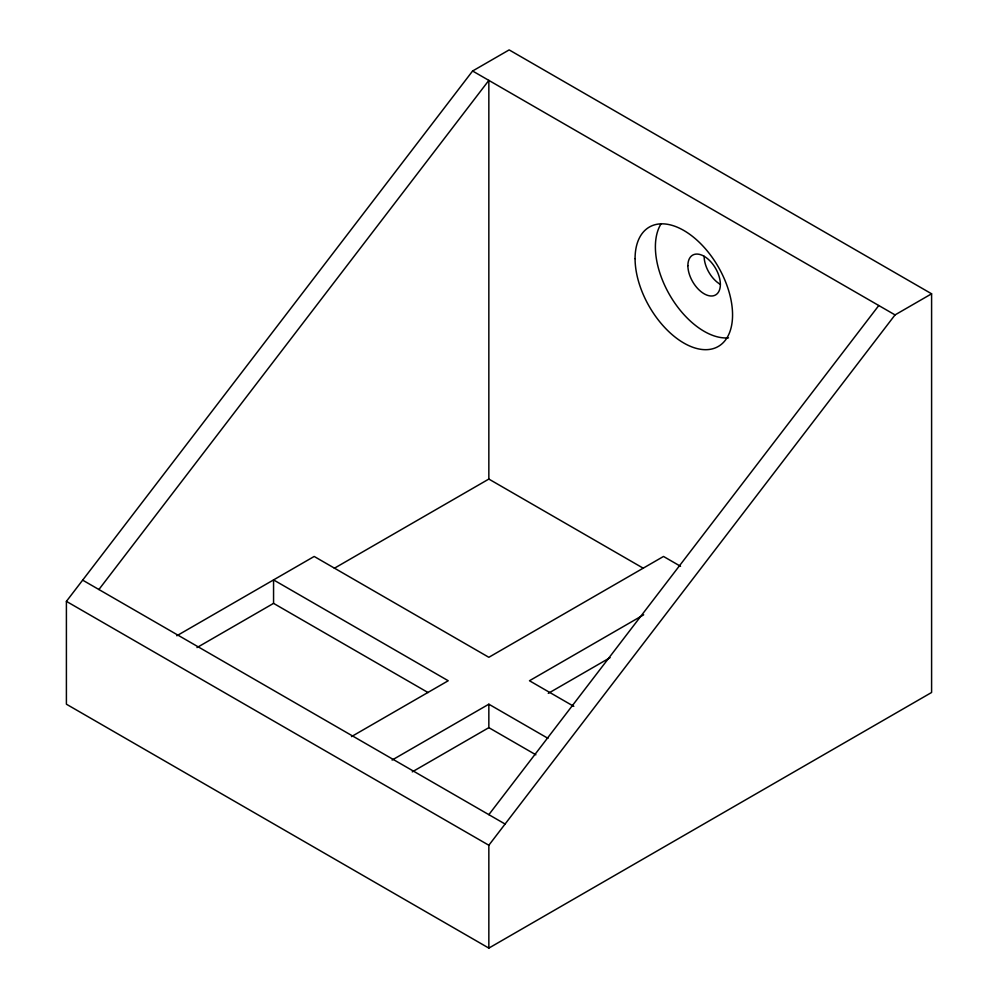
<?xml version="1.0" encoding="UTF-8"?>
<svg xmlns="http://www.w3.org/2000/svg" width="998" height="998" viewBox="0 0 998 998"><rect width="100%" height="100%" fill="white"/><g stroke="black" fill="none" stroke-linecap="round" stroke-linejoin="round"><path stroke-width="1.5" d="M66.404 601.357L472.603 71.008L509.155 49.9L931.596 293.799L931.596 692.475L488.845 948.1L66.404 704.201L66.404 601.357L488.845 845.244L488.845 948.1M98.902 589.519L488.845 80.389L488.845 479.065L643.361 568.274M488.845 814.655L878.789 305.525M488.845 845.244L895.044 314.906L931.596 293.799M176.821 635.763L314.183 556.46L488.845 657.295L663.508 556.46L680.549 566.29M196.98 647.577L273.564 603.366L428.067 692.562M334.33 568.274L488.845 479.065M351.483 736.599L448.227 680.748L273.564 579.913L273.564 603.366M392.102 760.052L488.845 704.201L547.964 738.333M643.673 614.818L529.464 680.748L573.8 706.347M412.261 771.866L488.845 727.654L535.876 754.8M548.276 693.348L610.077 657.657M472.603 71.008L895.044 314.906M82.647 580.137L505.088 824.036M488.845 704.201L488.845 727.654M720.381 284.418A22.979 13.261 60 0 1 704.126 256.274M728.503 337.848A68.937 39.795 60 0 1 670.232 295.907A68.937 39.795 60 0 1 661.15 223.677M687.884 265.655A22.979 13.261 60 0 0 712.248 295.969A22.979 13.261 60 0 0 712.248 263.484A22.979 13.261 60 0 0 687.884 265.655M635.077 258.619A68.937 39.795 60 0 0 708.193 349.574A68.937 39.795 60 0 0 708.193 252.095A68.937 39.795 60 0 0 635.077 258.619"/></g></svg>
